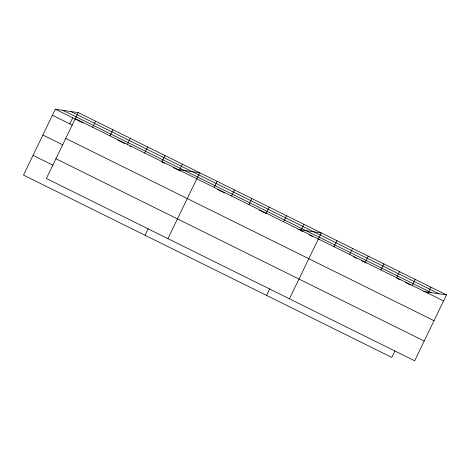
<?xml version="1.0" encoding="UTF-8"?>
<svg xmlns="http://www.w3.org/2000/svg" width="470" height="470" viewBox="0 0 470 470"><rect width="100%" height="100%" fill="white"/><g stroke="black" fill="none" stroke-linecap="round" stroke-linejoin="round"><path stroke-width="0.7" d="M78.22 112.6L46.366 178.488L414.652 360.784L446.5 294.896L78.22 112.6L55.348 109.216L23.5 175.104L391.78 357.4L394.964 350.82M69.789 123.863L72.715 117.811M92.655 127.247L95.58 121.195M110.015 135.842L112.941 129.785M127.376 144.437L130.302 138.38M144.742 153.026L147.668 146.975M162.103 161.621L165.029 155.57M145.03 235.258L148.215 228.679M179.464 170.216L182.389 164.165M167.902 238.643L199.75 172.76L176.885 169.376L173.671 167.784M214.185 187.407L217.111 181.35M231.551 195.996L234.477 189.945M248.912 204.591L251.838 198.54M266.273 213.186L269.198 207.135M283.633 221.781L286.559 215.73M266.566 295.418L269.745 288.839M300.994 230.376L303.92 224.319M289.432 298.803L321.286 232.914L298.415 229.53M334.011 246.715L336.937 240.663M349.662 254.464L352.588 248.413M365.313 262.213L368.239 256.156M380.964 269.962L383.89 263.905M396.615 277.705L399.547 271.654M412.272 285.454L415.198 279.403M427.923 293.204L430.849 287.147M423.635 291.512L446.5 294.896M70.67 111.484L438.957 293.779M62.898 110.333L431.178 292.628M75.294 118.652L443.574 300.947M55.348 109.216L83.002 122.905M117.723 140.089L124.797 143.591M129.943 146.141L131.23 146.775M161.451 161.733L164.665 163.325M177.525 169.694L180.098 170.968M217.393 189.428L224.466 192.929M259.193 210.119L266.267 213.615M301.023 230.823L302.328 231.469M309.501 235.024L312.762 236.633M317.984 239.218L319.289 239.864M353.199 256.649L356.46 258.265M361.677 260.844L366.242 263.106M396.892 278.281L400.152 279.891M405.369 282.476L410.592 285.055M52.423 115.267L72.356 125.138M65.747 138.397L434.027 320.693M42.882 135.013L62.816 144.883M55.912 158.743L424.193 341.038M33.047 155.358L52.981 165.223"/></g></svg>
